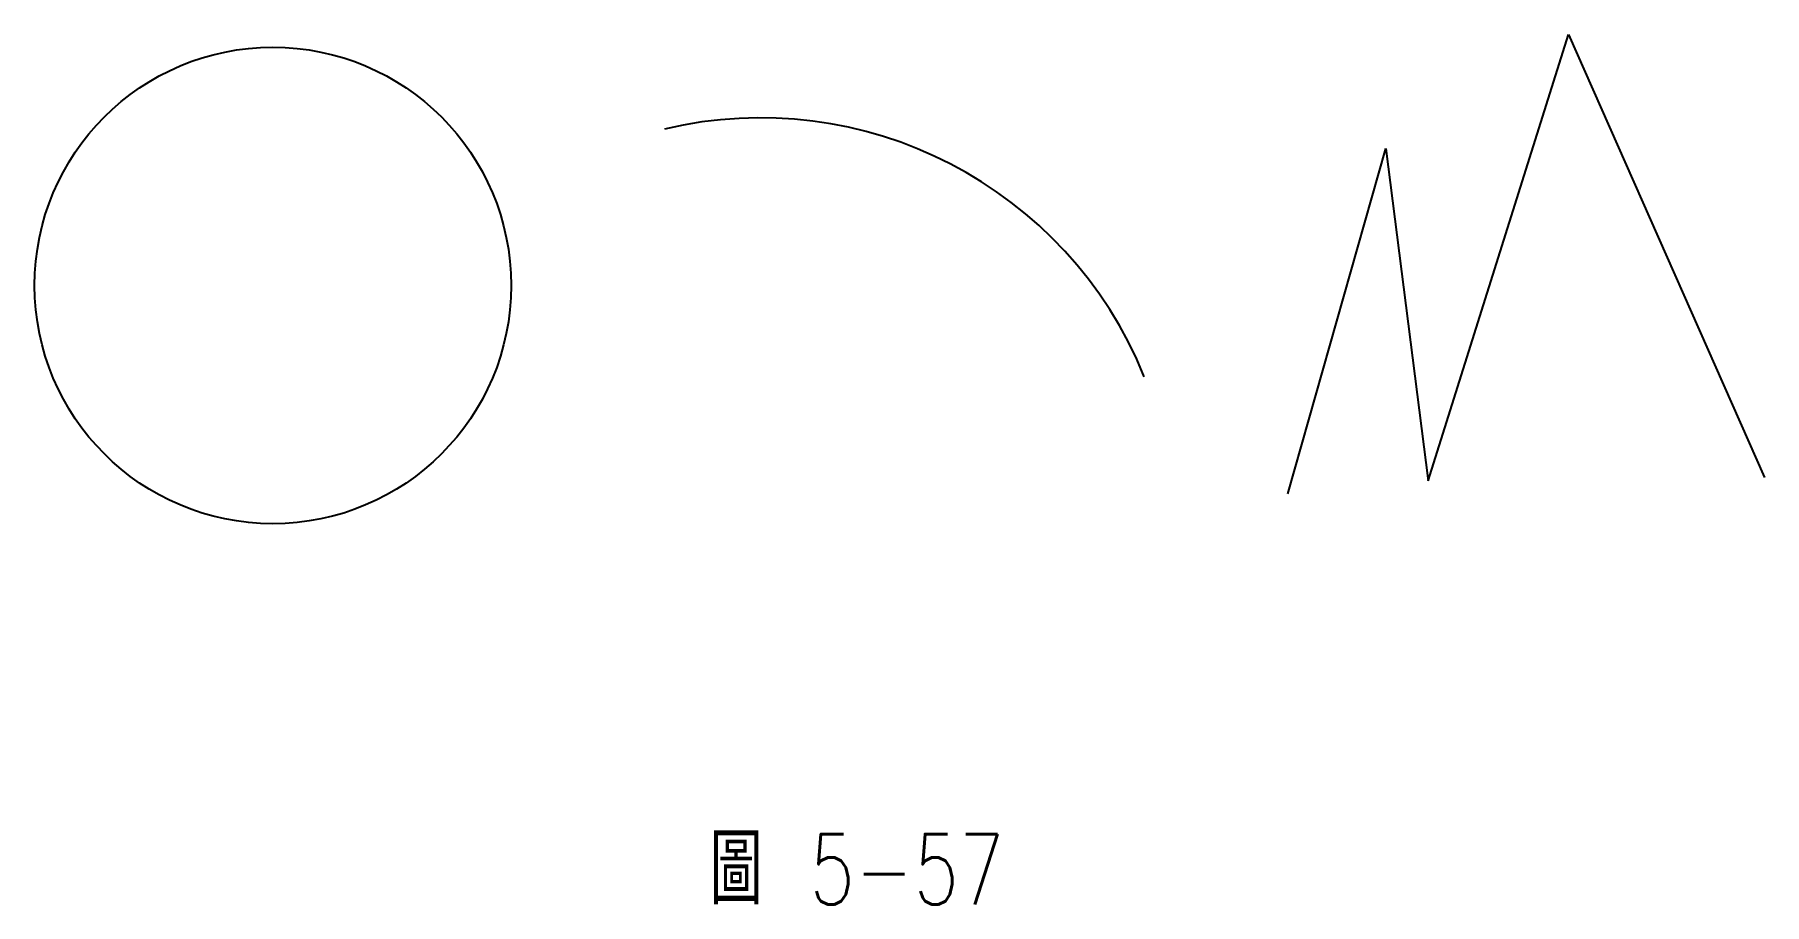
# Model space of a CAD drawing. Extents: x 73.2 to 146.9, y -113.4 to -76.3.
import ezdxf

# ---------------------------------------------------------------- set-up
doc = ezdxf.new("R2010")
doc.units = 0
doc.layers.add('輪廓線', color=7, linetype='CONTINUOUS')
doc.styles.add('CNS', font='txt.shx', dxfattribs={"width": 0.75, "height": 3, "bigfont": 'chineset.shx'})

msp = doc.modelspace()

# ---------------------------------------------------------------- linework, layer by layer
at = {"layer": '輪廓線'}
for p, q in [((132.587, -95.345), (138.569, -76.322)), ((138.569, -76.322), (146.915, -95.206)), ((126.606, -95.901), (130.779, -81.182)), ((130.779, -81.182), (132.587, -95.345))]:
    msp.add_line(p, q, dxfattribs=at)
msp.add_circle((83.345, -87.014), 10.155, dxfattribs=at)
msp.add_arc((104.122, -97.521), 17.651, 22.02347, 103.38119, dxfattribs=at)

# ---------------------------------------------------------------- texts
at = {"layer": '輪廓線', "style": 'CNS', "width": 0.75}
msp.add_text('圖 5-57', height=3, dxfattribs=at).set_placement((101.966, -113.395))

doc.saveas('drawing.dxf')
